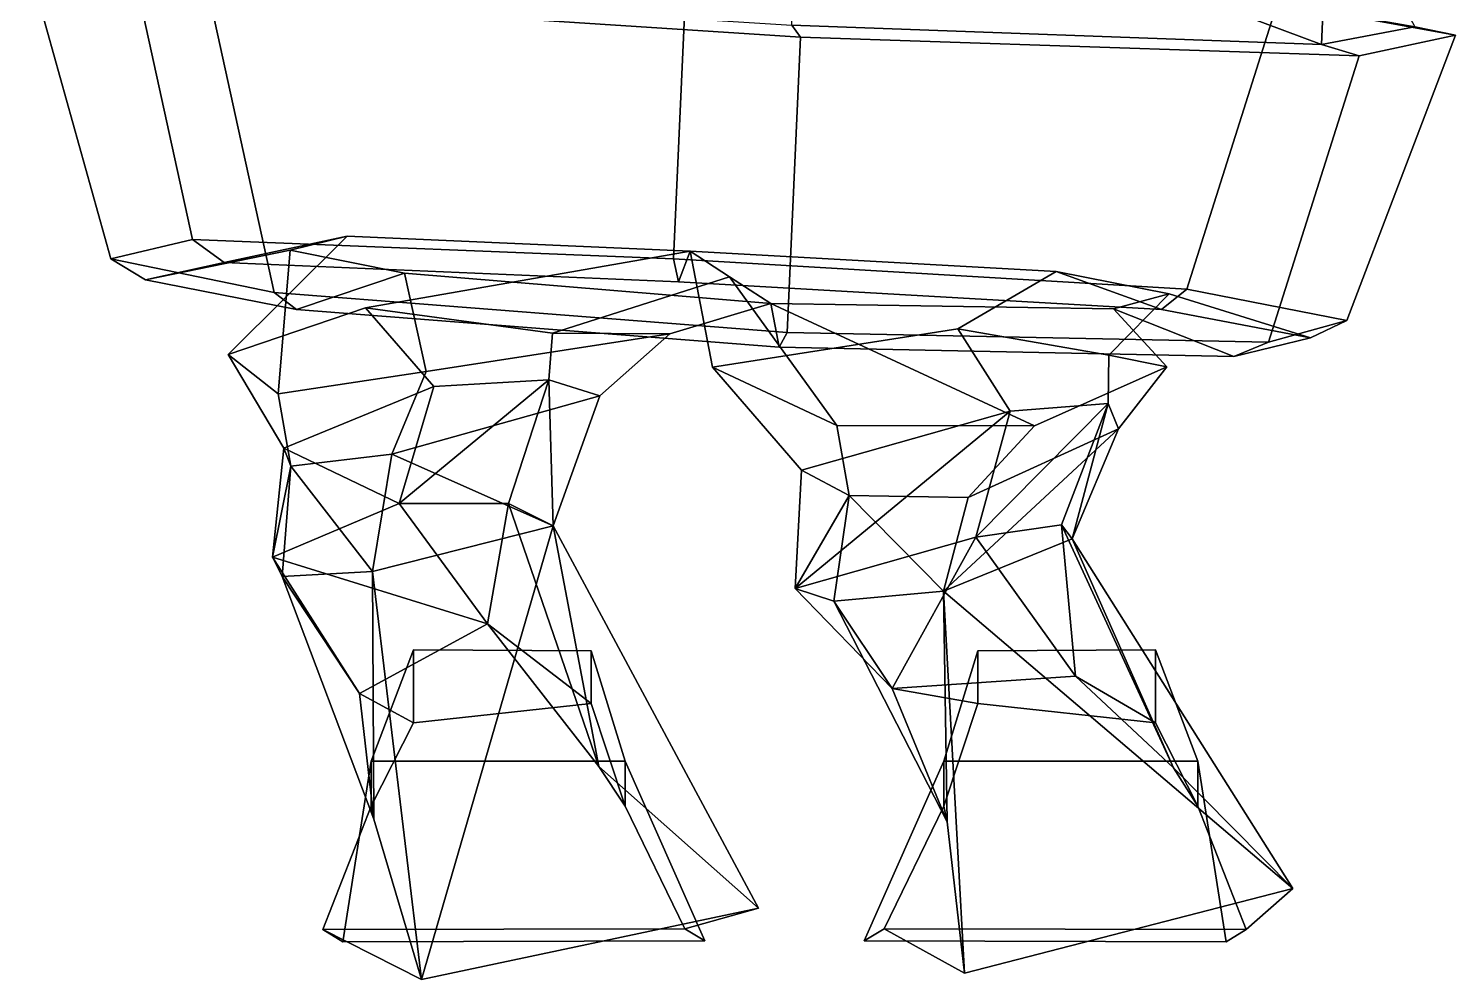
# Model space of a CAD drawing. Extents: x -293 to 167, y -160 to 369.
# Drawn here: x -142.3 to 122.7, y -160 to 16.6 of the extents above; entities that cross this region are included whole.
import ezdxf

# ---------------------------------------------------------------- set-up
doc = ezdxf.new("R2010")
doc.units = 0

msp = doc.modelspace()

# ---------------------------------------------------------------- linework, layer by layer
for points in [[(97.772522, 13.662735, -70.447845), (-0.534831, 17.255096, -109.532082), (0.713254, 49.919281, -101.654686)], [(97.772522, 13.662735, -70.447845), (0.713254, 49.919281, -101.654686), (99.234001, 46.441391, -58.303497)], [(115.138573, 16.926407, 10.802861), (97.772522, 13.662735, -70.447845), (99.234001, 46.441391, -58.303497)], [(-123.739296, 32.054337, 73.180122), (-142.25415, 28.62738, -12.430975), (-126.95414, -26.145317, -13.684221), (-111.801727, -22.550156, 71.624107)], [(-22.494473, -26.164803, 113.814728), (-20.012033, 28.682404, 116.716141), (-123.739296, 32.054337, 73.180122), (-111.801727, -22.550156, 71.624107)], [(-126.95414, -26.145317, -13.684221), (-142.25415, 28.62738, -12.430975), (-108.565712, 22.201859, -100.806915), (-96.628143, -32.402634, -102.362923)], [(-22.494473, -26.164803, 113.814728), (72.813599, -31.785416, 88.247559), (89.628975, 21.380737, 92.392593), (-20.012033, 28.682404, 116.716141)], [(-108.565712, 22.201859, -100.806915), (-103.458275, 23.729172, -88.567413), (-0.534831, 17.255096, -109.532082), (1.070759, 14.993286, -125.126366)], [(-96.628143, -32.402634, -102.362923), (-108.565712, 22.201859, -100.806915), (1.070759, 14.993286, -125.126366), (-1.403192, -39.859749, -128.027252)], [(89.628975, 21.380737, 92.392593), (72.813599, -31.785416, 88.247559), (102.493607, -37.623283, 6.97611), (122.671425, 15.374664, 11.423913)], [(122.671425, 15.374664, 11.423913), (115.138573, 16.926407, 10.802861), (84.344574, 22.381744, 83.522987), (89.628975, 21.380737, 92.392593)], [(104.802559, 11.528259, -81.594437), (1.070759, 14.993286, -125.126366), (-0.534831, 17.255096, -109.532082), (97.772522, 13.662735, -70.447845)], [(104.802559, 11.528259, -81.594437), (97.772522, 13.662735, -70.447845), (115.138573, 16.926407, 10.802861), (122.671425, 15.374664, 11.423913)], [(87.987183, -41.637894, -85.739471), (-1.403192, -39.859749, -128.027252), (1.070759, 14.993286, -125.126366), (104.802559, 11.528259, -81.594437)], [(102.493607, -37.623283, 6.97611), (87.987183, -41.637894, -85.739471), (104.802559, 11.528259, -81.594437), (122.671425, 15.374664, 11.423913)], [(-111.801727, -22.550156, 71.624107), (-126.95414, -26.145317, -13.684221), (-120.518646, -30.031212, -13.278361), (-105.954231, -26.844894, 63.526009)], [(-105.954231, -26.844894, 63.526009), (-120.518646, -30.031212, -13.278361), (-93.698555, -24.519119, -10.529507), (-83.092873, -21.93985, 50.393559)], [(-22.494473, -26.164803, 113.814728), (-111.801727, -22.550156, 71.624107), (-105.954231, -26.844894, 63.526009), (-21.585155, -30.447838, 101.336647)], [(-21.585155, -30.447838, 101.336647), (-105.954231, -26.844894, 63.526009), (-83.092873, -21.93985, 50.393559), (-19.435337, -24.742599, 80.630959)], [(-19.435337, -24.742599, 80.630959), (-83.092873, -21.93985, 50.393559), (-105.19558, -43.934998, 13.903225), (-79.719482, -35.276154, 52.802872)], [(-83.092873, -21.93985, 50.393559), (-93.698555, -24.519119, -10.529507), (-95.914597, -51.246124, -25.181213), (-105.19558, -43.934998, 13.903225)], [(-126.95414, -26.145317, -13.684221), (-96.628143, -32.402634, -102.362923), (-92.526276, -35.563904, -90.444824), (-120.518646, -30.031212, -13.278361)], [(-120.518646, -30.031212, -13.278361), (-92.526276, -35.563904, -90.444824), (-72.482353, -28.829453, -71.2714), (-93.698555, -24.519119, -10.529507)], [(-93.698555, -24.519119, -10.529507), (-72.482353, -28.829453, -71.2714), (-68.448822, -47.057411, -56.758995), (-95.914597, -51.246124, -25.181213)], [(-12.089346, -29.512482, -3.601437), (-19.435337, -24.742599, 80.630959), (-79.719482, -35.276154, 52.802872), (-44.961613, -39.983299, 3.450859)], [(-22.494473, -26.164803, 113.814728), (-21.585155, -30.447838, 101.336647), (68.106766, -35.55217, 79.199112), (72.813599, -31.785416, 88.247559)], [(-21.585155, -30.447838, 101.336647), (-19.435337, -24.742599, 80.630959), (48.551208, -28.525253, 62.247284), (68.106766, -35.55217, 79.199112)], [(-19.435337, -24.742599, 80.630959), (-15.244404, -46.275909, 38.845245), (30.254343, -39.128265, 40.639481), (48.551208, -28.525253, 62.247284)], [(7.825104, -57.126709, -17.393534), (-15.244404, -46.275909, 38.845245), (-19.435337, -24.742599, 80.630959), (-12.089346, -29.512482, -3.601437)], [(-92.526276, -35.563904, -90.444824), (-2.920305, -42.567261, -112.682808), (-4.448975, -34.473511, -91.209312), (-72.482353, -28.829453, -71.2714)], [(-72.482353, -28.829453, -71.2714), (-4.448975, -34.473511, -91.209312), (-23.186003, -40.079872, -55.908237), (-68.448822, -47.057411, -56.758995)], [(48.551208, -28.525253, 62.247284), (30.254343, -39.128265, 40.639481), (58.305195, -44.07531, 12.31589), (69.535149, -32.684769, 4.168667)], [(68.106766, -35.55217, 79.199112), (48.551208, -28.525253, 62.247284), (69.535149, -32.684769, 4.168667), (95.736221, -40.849213, 6.194035)], [(-4.448975, -34.473511, -91.209312), (-12.089346, -29.512482, -3.601437), (-44.961613, -39.983299, 3.450859), (-23.186003, -40.079872, -55.908237)], [(7.825104, -57.126709, -17.393534), (-12.089346, -29.512482, -3.601437), (-4.448975, -34.473511, -91.209312), (44.513012, -57.202141, -68.748032)], [(72.813599, -31.785416, 88.247559), (68.106766, -35.55217, 79.199112), (95.736221, -40.849213, 6.194035), (102.493607, -37.623283, 6.97611)], [(-96.628143, -32.402634, -102.362923), (-1.403192, -39.859749, -128.027252), (-2.920305, -42.567261, -112.682808), (-92.526276, -35.563904, -90.444824)], [(69.535149, -32.684769, 4.168667), (58.305195, -44.07531, 12.31589), (69.096664, -46.230309, -29.29615), (59.161736, -35.414856, -59.417679)], [(95.736221, -40.849213, 6.194035), (69.535149, -32.684769, 4.168667), (59.161736, -35.414856, -59.417679), (81.534721, -44.271179, -74.771721)], [(-67.026337, -49.877594, 22.920603), (-79.719482, -35.276154, 52.802872), (-105.19558, -43.934998, 13.903225), (-94.877113, -61.300446, -10.067363)], [(-67.026337, -49.877594, 22.920603), (-45.678188, -48.631485, 6.022557), (-44.961613, -39.983299, 3.450859), (-79.719482, -35.276154, 52.802872)], [(59.161736, -35.414856, -59.417679), (69.096664, -46.230309, -29.29615), (44.513012, -57.202141, -68.748032), (-4.448975, -34.473511, -91.209312)], [(81.534721, -44.271179, -74.771721), (59.161736, -35.414856, -59.417679), (-4.448975, -34.473511, -91.209312), (-2.920305, -42.567261, -112.682808)], [(1.242612, -65.382248, 5.117993), (40.023533, -54.428848, 22.211964), (30.254343, -39.128265, 40.639481), (-15.244404, -46.275909, 38.845245)], [(40.023533, -54.428848, 22.211964), (58.173885, -53.043594, 14.564507), (58.305195, -44.07531, 12.31589), (30.254343, -39.128265, 40.639481)], [(102.493607, -37.623283, 6.97611), (95.736221, -40.849213, 6.194035), (81.534721, -44.271179, -74.771721), (87.987183, -41.637894, -85.739471)], [(-74.834824, -62.42453, -38.817513), (-68.448822, -47.057411, -56.758995), (-23.186003, -40.079872, -55.908237), (-36.192039, -51.606949, -21.310396)], [(-45.678188, -48.631485, 6.022557), (-36.192039, -51.606949, -21.310396), (-23.186003, -40.079872, -55.908237), (-44.961613, -39.983299, 3.450859)], [(87.987183, -41.637894, -85.739471), (81.534721, -44.271179, -74.771721), (-2.920305, -42.567261, -112.682808), (-1.403192, -39.859749, -128.027252)], [(-94.877113, -61.300446, -10.067363), (-105.19558, -43.934998, 13.903225), (-95.914597, -51.246124, -25.181213), (-93.573265, -64.651184, -30.348862)], [(58.173885, -53.043594, 14.564507), (60.131893, -57.746613, -6.556297), (69.096664, -46.230309, -29.29615), (58.305195, -44.07531, 12.31589)], [(-93.573265, -64.651184, -30.348862), (-95.914597, -51.246124, -25.181213), (-68.448822, -47.057411, -56.758995), (-74.834824, -62.42453, -38.817513)], [(1.242612, -65.382248, 5.117993), (-15.244404, -46.275909, 38.845245), (7.825104, -57.126709, -17.393534), (10.105449, -70.109787, -21.218763)], [(60.131893, -57.746613, -6.556297), (32.178551, -70.486519, -39.140865), (44.513012, -57.202141, -68.748032), (69.096664, -46.230309, -29.29615)], [(-73.4235, -71.594604, 32.827488), (-67.026337, -49.877594, 22.920603), (-94.877113, -61.300446, -10.067363)], [(-73.4235, -71.594604, 32.827488), (-53.150051, -71.594688, 17.873236), (-45.678188, -48.631485, 6.022557)], [(-73.4235, -71.594604, 32.827488), (-45.678188, -48.631485, 6.022557), (-67.026337, -49.877594, 22.920603)], [(-53.150051, -71.594688, 17.873236), (-44.827038, -75.73835, -7.462987), (-45.678188, -48.631485, 6.022557)], [(-44.827038, -75.73835, -7.462987), (-36.192039, -51.606949, -21.310396), (-45.678188, -48.631485, 6.022557)], [(-44.827038, -75.73835, -7.462987), (-74.834824, -62.42453, -38.817513), (-36.192039, -51.606949, -21.310396)], [(0.070089, -87.409119, 20.272779), (40.023533, -54.428848, 22.211964), (1.242612, -65.382248, 5.117993)], [(0.070089, -87.409119, 20.272779), (33.592834, -77.845551, 34.459248), (40.023533, -54.428848, 22.211964)], [(33.592834, -77.845551, 34.459248), (58.173885, -53.043594, 14.564507), (40.023533, -54.428848, 22.211964)], [(33.592834, -77.845551, 34.459248), (49.507759, -75.553268, 27.031237), (58.173885, -53.043594, 14.564507)], [(49.507759, -75.553268, 27.031237), (51.517132, -78.138321, 7.983704), (58.173885, -53.043594, 14.564507)], [(51.517132, -78.138321, 7.983704), (60.131893, -57.746613, -6.556297), (58.173885, -53.043594, 14.564507)], [(10.105449, -70.109787, -21.218763), (7.825104, -57.126709, -17.393534), (44.513012, -57.202141, -68.748032), (32.178551, -70.486519, -39.140865)], [(27.645927, -87.859543, -20.458824), (32.178551, -70.486519, -39.140865), (60.131893, -57.746613, -6.556297)], [(51.517132, -78.138321, 7.983704), (27.645927, -87.859543, -20.458824), (60.131893, -57.746613, -6.556297)], [(-73.4235, -71.594604, 32.827488), (-94.877113, -61.300446, -10.067363), (-96.960945, -81.541809, 4.10465)], [(-96.960945, -81.541809, 4.10465), (-94.877113, -61.300446, -10.067363), (-93.573265, -64.651184, -30.348862)], [(-78.373245, -84.235245, -22.08416), (-93.573265, -64.651184, -30.348862), (-74.834824, -62.42453, -38.817513)], [(-78.373245, -84.235245, -22.08416), (-74.834824, -62.42453, -38.817513), (-44.827038, -75.73835, -7.462987)], [(-96.960945, -81.541809, 4.10465), (-93.573265, -64.651184, -30.348862), (-95.173172, -85.17263, -14.0352)], [(-95.173172, -85.17263, -14.0352), (-93.573265, -64.651184, -30.348862), (-78.373245, -84.235245, -22.08416)], [(0.070089, -87.409119, 20.272779), (1.242612, -65.382248, 5.117993), (10.105449, -70.109787, -21.218763)], [(0.070089, -87.409119, 20.272779), (10.105449, -70.109787, -21.218763), (7.256213, -89.750107, -4.35084)], [(7.256213, -89.750107, -4.35084), (10.105449, -70.109787, -21.218763), (27.645927, -87.859543, -20.458824)], [(27.645927, -87.859543, -20.458824), (10.105449, -70.109787, -21.218763), (32.178551, -70.486519, -39.140865)], [(-57.037354, -93.948303, 21.263048), (-73.4235, -71.594604, 32.827488), (-96.960945, -81.541809, 4.10465)], [(-57.037354, -93.948303, 21.263048), (-53.150051, -71.594688, 17.873236), (-73.4235, -71.594604, 32.827488)], [(-36.356731, -120.452583, 3.934482), (-53.150051, -71.594688, 17.873236), (-57.037354, -93.948303, 21.263048)], [(-36.356731, -120.452583, 3.934482), (-44.827038, -75.73835, -7.462987), (-53.150051, -71.594688, 17.873236)], [(-69.287506, -160.017944, -43.861187), (-78.373245, -84.235245, -22.08416), (-44.827038, -75.73835, -7.462987)], [(-6.744806, -146.785477, -10.134528), (-69.287506, -160.017944, -43.861187), (-44.827038, -75.73835, -7.462987)], [(-6.744806, -146.785477, -10.134528), (-44.827038, -75.73835, -7.462987), (-36.356731, -120.452583, 3.934482)], [(52.140343, -103.657051, 16.788204), (49.507759, -75.553268, 27.031237), (33.592834, -77.845551, 34.459248)], [(70.310921, -120.7173, 5.133719), (49.507759, -75.553268, 27.031237), (52.140343, -103.657051, 16.788204)], [(70.310921, -120.7173, 5.133719), (51.517132, -78.138321, 7.983704), (49.507759, -75.553268, 27.031237)], [(18.076166, -105.997314, 9.202106), (33.592834, -77.845551, 34.459248), (0.070089, -87.409119, 20.272779)], [(52.140343, -103.657051, 16.788204), (33.592834, -77.845551, 34.459248), (18.076166, -105.997314, 9.202106)], [(92.464226, -143.144897, -15.656542), (27.645927, -87.859543, -20.458824), (51.517132, -78.138321, 7.983704)], [(92.464226, -143.144897, -15.656542), (51.517132, -78.138321, 7.983704), (70.310921, -120.7173, 5.133719)], [(-80.817184, -106.923271, -2.986955), (-57.037354, -93.948303, 21.263048), (-96.960945, -81.541809, 4.10465)], [(-80.817184, -106.923271, -2.986955), (-96.960945, -81.541809, 4.10465), (-95.173172, -85.17263, -14.0352)], [(-78.120682, -130.258591, -19.944843), (-95.173172, -85.17263, -14.0352), (-78.373245, -84.235245, -22.08416)], [(-69.287506, -160.017944, -43.861187), (-78.120682, -130.258591, -19.944843), (-78.373245, -84.235245, -22.08416)], [(-78.120682, -130.258591, -19.944843), (-80.817184, -106.923271, -2.986955), (-95.173172, -85.17263, -14.0352)], [(18.076166, -105.997314, 9.202106), (0.070089, -87.409119, 20.272779), (7.256213, -89.750107, -4.35084)], [(28.319061, -130.763168, -18.343943), (7.256213, -89.750107, -4.35084), (27.645927, -87.859543, -20.458824)], [(28.319061, -130.763168, -18.343943), (18.076166, -105.997314, 9.202106), (7.256213, -89.750107, -4.35084)], [(31.530445, -158.873291, -51.918877), (28.319061, -130.763168, -18.343943), (27.645927, -87.859543, -20.458824)], [(31.530445, -158.873291, -51.918877), (27.645927, -87.859543, -20.458824), (92.464226, -143.144897, -15.656542)], [(-57.037354, -93.948303, 21.263048), (-80.817184, -106.923271, -2.986955), (-70.777412, -112.334427, 35.947453), (-37.787899, -108.736435, 35.947453)], [(-36.356731, -120.452583, 3.934482), (-57.037354, -93.948303, 21.263048), (-37.787899, -108.736435, 35.947453), (-31.473774, -127.827744, 43.725594)], [(-31.473774, -119.444244, 102.617195), (-37.787899, -98.998032, 87.801697), (-70.777412, -98.812729, 87.801697), (-78.613716, -119.444244, 102.617195)], [(-78.613716, -119.444244, 102.617195), (-70.777412, -98.812729, 87.801697), (-70.777412, -112.334427, 35.947453), (-78.613716, -127.827744, 43.725594)], [(-37.787899, -98.998032, 87.801697), (-37.787899, -108.736435, 35.947453), (-70.777412, -112.334427, 35.947453), (-70.777412, -98.812729, 87.801697)], [(-31.473774, -119.444244, 102.617195), (-31.473774, -127.827744, 43.725594), (-37.787899, -108.736435, 35.947453), (-37.787899, -98.998032, 87.801697)], [(27.673773, -119.444244, 102.617195), (74.813721, -119.444244, 102.617195), (66.977409, -98.812729, 87.801697), (33.987896, -98.998032, 87.801697)], [(27.673773, -119.444244, 102.617195), (33.987896, -98.998032, 87.801697), (33.987896, -108.736435, 35.947453), (27.673773, -127.827744, 43.725594)], [(33.987896, -98.998032, 87.801697), (66.977409, -98.812729, 87.801697), (66.977409, -112.334427, 35.947453), (33.987896, -108.736435, 35.947453)], [(74.813721, -119.444244, 102.617195), (74.813721, -127.827744, 43.725594), (66.977409, -112.334427, 35.947453), (66.977409, -98.812729, 87.801697)], [(18.076166, -105.997314, 9.202106), (33.987896, -108.736435, 35.947453), (66.977409, -112.334427, 35.947453), (52.140343, -103.657051, 16.788204)], [(70.310921, -120.7173, 5.133719), (52.140343, -103.657051, 16.788204), (66.977409, -112.334427, 35.947453), (74.813721, -127.827744, 43.725594)], [(-78.120682, -130.258591, -19.944843), (-78.613716, -127.827744, 43.725594), (-70.777412, -112.334427, 35.947453), (-80.817184, -106.923271, -2.986955)], [(28.319061, -130.763168, -18.343943), (27.673773, -127.827744, 43.725594), (33.987896, -108.736435, 35.947453), (18.076166, -105.997314, 9.202106)], [(-83.890282, -153.02951, 102.617195), (-78.613716, -119.444244, 102.617195), (-78.613716, -127.827744, 43.725594), (-87.594154, -150.723206, 36.317848)], [(-16.70689, -152.844193, 102.617195), (-31.473774, -119.444244, 102.617195), (-78.613716, -119.444244, 102.617195), (-83.890282, -153.02951, 102.617195)], [(-6.744806, -146.785477, -10.134528), (-36.356731, -120.452583, 3.934482), (-31.473774, -127.827744, 43.725594), (-20.410763, -150.61731, 32.613968)], [(-16.70689, -152.844193, 102.617195), (-20.410763, -150.61731, 32.613968), (-31.473774, -127.827744, 43.725594), (-31.473774, -119.444244, 102.617195)], [(12.906889, -152.844193, 102.617195), (80.090286, -153.02951, 102.617195), (74.813721, -119.444244, 102.617195), (27.673773, -119.444244, 102.617195)], [(12.906889, -152.844193, 102.617195), (27.673773, -119.444244, 102.617195), (27.673773, -127.827744, 43.725594), (16.610764, -150.61731, 32.613968)], [(92.464226, -143.144897, -15.656542), (70.310921, -120.7173, 5.133719), (74.813721, -127.827744, 43.725594), (83.794151, -150.723206, 36.317848)], [(80.090286, -153.02951, 102.617195), (83.794151, -150.723206, 36.317848), (74.813721, -127.827744, 43.725594), (74.813721, -119.444244, 102.617195)], [(-69.287506, -160.017944, -43.861187), (-87.594154, -150.723206, 36.317848), (-78.613716, -127.827744, 43.725594), (-78.120682, -130.258591, -19.944843)], [(31.530445, -158.873291, -51.918877), (16.610764, -150.61731, 32.613968), (27.673773, -127.827744, 43.725594), (28.319061, -130.763168, -18.343943)], [(92.464226, -143.144897, -15.656542), (83.794151, -150.723206, 36.317848), (16.610764, -150.61731, 32.613968), (31.530445, -158.873291, -51.918877)], [(-69.287506, -160.017944, -43.861187), (-6.744806, -146.785477, -10.134528), (-20.410763, -150.61731, 32.613968), (-87.594154, -150.723206, 36.317848)], [(-83.890282, -153.02951, 102.617195), (-87.594154, -150.723206, 36.317848), (-20.410763, -150.61731, 32.613968), (-16.70689, -152.844193, 102.617195)], [(80.090286, -153.02951, 102.617195), (12.906889, -152.844193, 102.617195), (16.610764, -150.61731, 32.613968), (83.794151, -150.723206, 36.317848)]]:
    msp.add_3dface(points)

doc.saveas('drawing.dxf')
